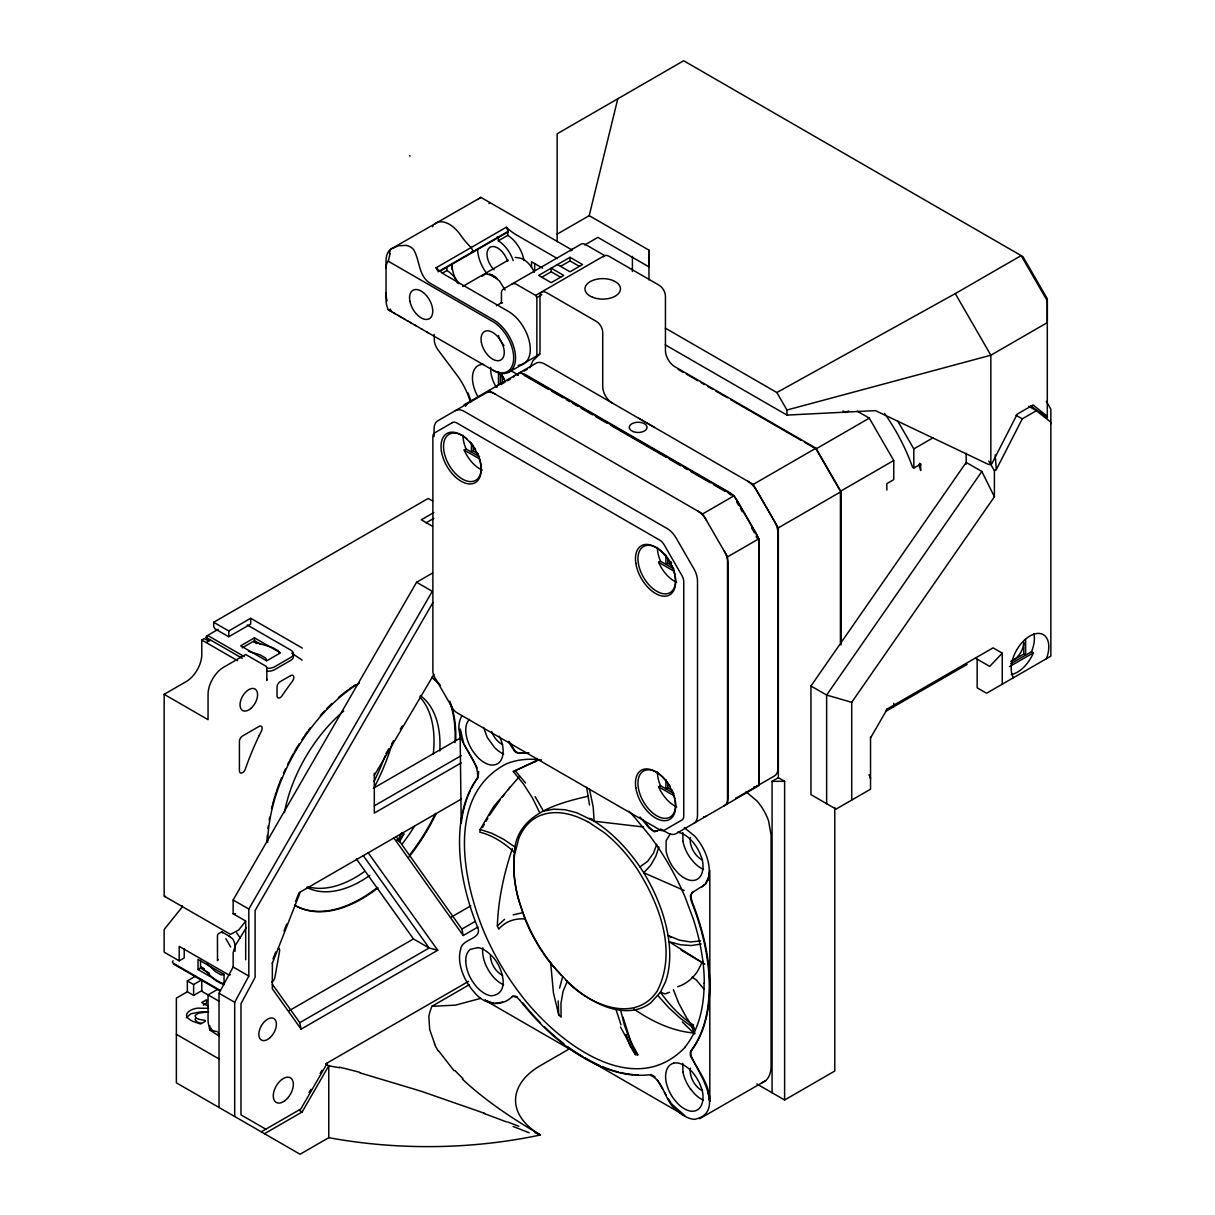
<?xml version="1.0" encoding="UTF-8"?>
<svg xmlns="http://www.w3.org/2000/svg" width="1215" height="1215" viewBox="0 0 1215 1215"><rect width="100%" height="100%" fill="white"/><g stroke="black" fill="none" stroke-linecap="round" stroke-linejoin="round"><path stroke-width="1.5" d="M648.962 279.845L648.962 250.153L589.199 215.647L557.153 234.146M1050.853 423.64L1050.853 422.243L1036.41 410.7L1028.573 406.175M471.45 442.883L471.45 452.071L473.334 450.978L473.364 445.692M665.881 555.134L665.881 564.322L667.764 563.228L667.794 557.943M692.656 892.326L690.317 895.85L691.183 900.953A176.54 101.923 60 0 1 691.138 1050.504L690.591 1051.582A8.976 5.179 60 0 0 690.636 1056.321C698.792 1071.281 726.327 1112.94 694.54 1119.334A35.235 20.336 60 0 1 676.861 1110.358C664.195 1101.656 664.013 1079.512 649.129 1074.759A176.54 101.923 60 0 1 519.656 1000.006M165.407 896.275A1.777 1.018 -60 0 1 164.147 895.561L164.147 694.327L208.054 719.675L208.054 694.327A22.174 12.803 -60 0 1 223.727 667.172L245.688 654.505L266.374 666.443L266.692 668.69M588.409 796.144C557.7 803.236 516.36 814.08 514.416 852.323C511.302 880.905 519.716 909.488 532.656 934.745A110.17 63.605 60 0 0 561.467 975.493M525.32 918.996A85.566 49.405 60 0 0 498.727 929.156L497.345 925.951C498.241 899.571 503.936 873.6 512.35 848.632M518.911 777.053L493.715 806.471L480.122 829.481L479.849 832.199A85.369 49.283 60 0 1 514.416 852.323M682.784 832.579L682.967 841.312M682.784 1063.322L682.967 1072.055M692.094 892.645L705.611 884.064L708.148 878.718A35.524 20.503 60 0 0 707.084 857.684A35.463 20.473 60 0 0 694.54 835.966L684.288 827.673M705.672 883.639L708.148 878.718L705.672 883.639L701.966 886.95M266.784 680.552L266.89 667.445M386.036 268.135A17.739 10.236 60 0 1 388.238 261.21L389.316 256.821A189.616 154.578 -60.1 0 1 390.121 253.677M589.199 215.647L617.812 98.764M559.553 988.144L562.651 976.739M707.935 880.404L709.818 870.456L709.818 1101.215L709.226 1099.757M461.685 716C449.763 739.252 479.804 756.975 477.571 777.63M658.894 846.916L655.827 856.302L650.557 865.505L643.737 872.735C656.495 893.784 665.82 917.143 668.949 941.64A110.686 63.909 60 0 1 665.44 981.948L660.459 992.169L650.663 1002.937A110.504 63.803 60 0 1 620.637 1010.273L616.02 1009.528A110.17 63.605 60 0 1 567.268 981.356L550.851 963.662A108.014 62.36 60 0 1 525.229 919.74L518 897.976A107.467 62.041 60 0 1 514.598 854.692L518.835 838.289A108.014 62.36 60 0 1 539.247 815.903L542.923 814.46M529.831 367.856L532.853 360.825L537.258 356.527A13.304 7.685 60 0 0 540.007 350.436L540.007 296.111A8.87 5.118 60 0 1 546.279 292.496L596.459 321.459A8.87 5.118 60 0 1 602.731 332.318L602.731 386.643A13.304 7.685 60 0 0 612.132 402.94M656.768 844.243L653.564 853.006L647.686 861.238L639.986 866.918L643.737 872.735L684.167 890.489M186.396 1017.745L190.77 1013.811L200.718 1011.898A38.181 22.052 0 0 1 204.53 1011.867L208.661 1012.019M273.026 958.924L275.759 951.952M283.961 931.07L286.694 924.099M295.579 901.469L298.996 892.767L461.579 798.893M272.342 963.298L300.333 891.992M567.268 981.34L563.031 991.455L560.95 1003.529L561.102 1017.092L558.718 1014.889L553.433 992.898L550.623 962.371M481.823 276.382L485.833 273.815L493.199 275.653M702.756 961.065L697.653 971.134A110.945 64.061 60 0 1 677.742 986.747M991.759 463.902L1017.228 414.133L1033.115 404.975L1047.3 416.305M851.715 800.077L851.715 702.316L994.402 496.783L994.402 470.737L996.285 469.643L1022.286 418.856L1036.41 410.7M478.133 777.311L478.664 771.464M691.73 1050.155L691.153 1051.264A8.976 5.179 60 0 0 691.183 1056.002C697.714 1070.81 709.97 1084.084 709.818 1101.215L708.148 1092.3L709.347 1095.322M219.019 1107.457L219.019 993.247L233.143 967.003L233.143 952.514L235.482 945.133L246.432 927.546M234.708 1116.372L234.708 1002.299L248.817 976.055L248.817 909.063L432.267 591.31L416.593 582.258L233.143 900.011L233.143 913.771L245.688 921.016L245.688 959.759M402.089 832.579L397.791 840.461L399.674 841.539L403.972 833.672A111.552 64.41 -60 0 1 398.566 841.008L399.674 841.539M669.571 992.26L665 993.916L660.459 992.169A85.43 49.314 60 0 0 692.884 1024.716L691.791 1026.675L694.676 1033.919L682.283 1021.952M482.492 827.537L484.253 824.423M486.03 821.325L487.792 818.211M489.554 815.113L500.018 800.032M691.806 893.071L690.864 895.531L691.73 900.634M432.92 602.549L255.089 910.567L255.089 977.437L240.98 1003.696L240.98 1114.869L265.796 1129.191M309.096 1092.513L310.949 1089.339M320.137 1073.422L321.975 1070.233M327.488 1062.806L300.834 1108.976L261.362 1131.757M264.49 1133.716L302.125 1111.983L328.779 1065.828A324.071 187.095 0 0 0 339.668 1067.727M870.532 737.945L887.299 708.922M385.854 753.68L388.739 748.789M391.64 743.899L393.554 740.634M400.297 729.228L402.226 725.962M374.311 775.322L433.952 674.325M209.998 1025.855L209.633 1026.462A9.113 5.27 0 0 0 209.405 1028.33L209.588 1028.968A11.254 6.5 0 0 0 210.772 1030.7L219.065 1035.985M209.633 1030.092L211.288 1028.285M432.479 226.749L432.98 225.944M440.665 270.854L507.764 232.111L508.341 231.23L506.291 227.235L436.048 267.786L437.415 270.459M870.532 736.989L870.532 789.203L836.042 809.129L810.952 794.64L810.952 686.004L966.183 462.414L981.857 471.466L994.402 496.783M981.857 471.466L826.64 695.056L826.64 803.692M502.327 797.07L504.635 794.109M508.098 789.674L510.421 786.728M245.552 921.41L238.611 930.052L230.516 934.381L164.389 896.26M670.27 833.93L666.109 840.689L666.109 851.047A26.533 15.324 60 0 0 673.657 868.026L677.651 872.75A26.533 15.324 60 0 0 690.94 880.435C703.971 881.725 704.973 864.579 700.888 855.876A26.533 15.324 60 0 0 677.666 832.245M886.403 709.438L993.065 647.853L1002.253 653.169L989.709 666.397L975.326 658.105M685.245 1047.133C632.18 1102.567 553.797 1039.159 519.564 993.095A169.295 97.747 60 0 1 483.509 930.66C462.824 879.569 446.011 795.749 505.865 764.083A169.401 97.808 60 0 1 541.586 760.013M497.345 925.951L504.574 919.315M196.04 1018.109L195.342 1018.914A4.101 2.369 0 0 0 195.159 1019.75L197.134 1021.967L201.508 1023.531M434.773 223.909C439.906 219.702 447.226 222.406 451.919 225.99A26.608 15.355 60 0 1 460.713 235.254A48.767 28.158 60 0 0 471.177 247.511L473.212 251.505L472.65 252.386A28.385 16.387 60 0 0 471.542 251.733M230.364 974.582L229.392 975.068M388.937 310.129L388.238 309.734A17.739 10.236 60 0 1 386.036 300.257L386.036 260.891A26.608 15.37 60 0 1 391.61 248.68L480.927 197.407M438.083 271.78L508.341 231.23M442.23 273.208L446.938 270.489L446.938 267.224M513.201 260.602A24.391 14.079 60 0 0 498.363 240.798L507.764 235.361L507.764 232.111M462.702 286.467L508.219 260.192M584.734 244.959L597.871 237.381L648.962 266.875L648.962 250.153M557.457 264.551L570.002 271.796L582.547 264.551L570.002 257.307L538.64 275.41L551.185 282.655L563.73 275.41L551.185 268.166L551.185 271.796L541.784 277.217M560.601 266.358L570.002 260.921L579.403 266.358M496.403 305.724L501.431 302.808L501.431 293.149A8.87 5.118 60 0 1 503.268 289.079L581.135 244.124A8.87 5.118 60 0 1 585.569 244.564L604.614 255.56L535.618 295.397L516.588 284.401A8.87 5.118 60 0 0 512.153 283.961M536.878 355.858L536.878 297.569L541.799 294.713M509.328 371.972L524.06 363.467M540.159 353.96L524.607 362.936A28.385 16.387 60 0 1 520.536 365.001M464.115 404.808L536.012 363.224A17.739 10.236 60 0 1 544.882 364.105L753.254 484.405L778.344 527.857L778.344 777.722L772.072 781.336L772.072 1092.756M500.884 384.532L504.119 382.679M507.338 380.811L510.573 378.943M524.075 371.152L527.325 369.269M482.34 470.129A26.608 15.37 60 0 1 464.206 450.051L466.074 448.973L479.591 456.779M213.688 622.277L228.754 630.965L250.7 618.283L250.7 624.085L228.754 636.751L214.949 628.793L213.688 626.621L213.688 622.277L428.196 498.439L432.707 501.036M206.899 635.855L218.123 629.37M164.147 694.327L186.092 681.661A22.174 12.803 -60 0 0 201.781 654.505L201.781 640.016L204.287 638.558L208.676 641.095M244.215 656.556L208.676 636.037A3.554 2.05 60 0 0 206.17 637.48L209.937 640.381L206.793 642.188M433.831 512.548L421.301 519.792L432.479 526.262M425.994 522.875L433.831 518.349M254.467 637.845L240.661 645.803L266.692 660.839L280.498 652.865L254.467 637.845L254.467 640.745L242.195 647.823M638.467 418.142L654.156 427.194M416.593 582.258L432.646 572.994M955.279 293.605L1021.132 255.59L1047.3 300.91L1047.3 322.628L990.848 355.22L786.956 410.017L786.956 415.09L875.468 410.609L988.661 464.525L990.848 464.419L990.848 355.22L955.279 293.605L776.856 392.536L665.364 328.156M848.586 410.974L845.822 412.568L843.013 410.943M753.254 484.405L815.964 448.198L841.053 491.65L841.053 644.968M488.931 390.471L702.71 513.899L734.073 495.781L758.889 538.777L758.889 785.634L676.087 833.627A17.739 10.236 60 0 1 667.217 832.746L660.671 828.979M804.497 442.29L815.979 448.927L869.287 418.142L893.739 460.5L893.739 479.636L886.844 483.616L886.844 490.085M676.755 582.38A26.608 15.37 60 0 1 658.621 562.317L660.504 561.224L673.839 568.924M893.739 460.5L840.431 491.285L840.431 642.826M884.52 413.465A128.927 74.434 60 0 1 912.556 467.319L913.817 468.048L913.817 448.912L933.196 437.719M727.542 803.738L727.542 556.88L758.889 538.777M778.344 527.857L841.053 491.65M913.817 468.048L920.712 464.069L920.712 470.539A126.998 73.325 60 0 0 918.813 464.722M373.294 788.307L461.29 737.505M374.311 805.834L461.244 755.639M461.244 762.883L374.311 813.078L374.311 773.241M182.189 905.737A1.777 1.018 -60 0 1 181.627 907.757L164.769 928.716A1.777 1.018 -60 0 0 164.147 930.341L164.147 952.15L179.197 960.837L184.224 957.952L184.224 948.9M198.015 969.54L224.046 984.56L224.046 974.415L198.015 959.394L198.015 969.54L200.521 968.082L209.253 973.124M569.759 1048.667L540.432 1065.585A84.959 49.056 0 0 0 540.432 1134.962A323.965 187.034 0 0 1 328.779 1137.665L300.059 1154.25L176.372 1082.838L176.372 998.107L187.353 991.774L187.353 980.915L195.554 976.161M187.353 980.915L193.625 984.53L201.827 979.791M223.727 974.248L223.104 974.597A1.777 1.018 0 0 1 220.598 974.597L215.571 971.711L206.839 963.601M187.353 991.774L193.625 995.389L201.766 990.696M217.455 989.45L208.054 994.888L208.054 1020.236A22.174 12.803 -60 0 0 217.105 1031.414M203.33 1005.2L206.489 1003.377L206.489 999.763L201.751 1002.497L207.826 1006.005M676.755 806.881A26.608 15.37 60 0 1 658.621 786.819L660.504 785.725L673.839 793.425M672.199 790.312L667.764 787.745L665.881 788.824L665.881 779.635M289.003 1010.789L413.465 938.922L429.138 947.989L437.734 950.267L301.107 1029.151L272.342 988.797L272.342 962.477M451.145 917.173L470.797 905.828M301.107 1029.151L299.771 1022.666L429.138 947.989L363.285 855.649M477.951 927.045L463.234 935.535L461.897 929.065L474.928 921.547M660.064 829.556L654.46 831.819L649.129 828.098A176.631 101.984 60 0 0 639.956 816.981M885.583 711.458L967.125 664.392M755.533 786.895L737.794 797.146A17.739 10.236 60 0 1 735.895 797.845M756.611 786.272L774.35 776.036A17.739 10.236 60 0 0 778.025 767.91L778.025 533.674A17.739 10.236 60 0 0 774.35 521.311L756.611 490.587A17.739 10.236 60 0 0 747.741 481.231M1010.819 661.507L1023.729 654.05L1025.612 655.143L1025.612 639.09M1010.804 663.694L1031.489 651.741A26.608 15.37 -60 0 0 1033.844 633.607M1009.498 666.61L1033.373 652.835L1031.489 651.741M325.65 1063.869L468.58 981.34M434.803 1044.08L429.654 1029.439L428.849 1016.241A172.94 99.843 0 0 1 431.857 1006.324L469.324 984.682M699.703 1118.711L765.647 1080.682A35.417 20.442 60 0 0 771.085 1065.844L771.085 835.085L768.624 821.143A35.372 20.427 60 0 0 756.945 800.943L746.116 791.831M756.884 1083.993L784.617 1100L834.781 1071.023L834.781 807.383M512.533 996.33C501.066 1008.07 483.479 1004.273 474.215 992.123A35.235 20.336 60 0 1 460.637 949.447C461.533 938.314 483.114 939.559 477.571 927.151A176.54 101.923 60 0 1 477.647 777.752M761.683 1082.96L765.647 1080.682M391.61 248.68L398.642 245.749L406.175 245.384A19.121 15.598 -59.7 0 1 413.677 249.698C420.177 260.709 418.249 277.415 431.644 284.097L493.594 319.864A31.043 17.921 60 0 1 515.54 357.878A31.043 17.921 60 0 1 493.594 370.56L388.238 309.734M539.673 812.592L532.383 797.845L523.468 784.009L513.292 771.54L538.473 760.119M513.292 771.54L536.438 760.59M673.642 1063.155C665.759 1065.312 664.726 1074.986 666.109 1081.79A26.533 15.309 60 0 0 673.657 1098.785L677.651 1103.509A26.533 15.309 60 0 0 690.94 1111.178C703.971 1112.484 704.973 1095.338 700.888 1086.635A26.533 15.309 60 0 0 673.657 1063.11M480.563 998.411L455.443 1005.139L431.857 1006.324M502.676 1002.01L494.581 1003.59L485.013 1000.249L485.97 1001.403M511.986 996.649L514.841 995.966L517.575 997.15M657.33 831.136L653.67 831.09L649.676 827.779M513.155 914.849L522.86 912.647M701.237 944.009L691.229 945.543L680.385 944.738L668.949 941.64L704.776 964.133L681.144 950.13M700.645 940.866L690.621 941.974L679.625 940.197L668.098 935.565L670.984 937.524M233.143 913.771L235.482 913.634M477.814 947.685L470.433 949.295A26.578 15.355 60 0 0 465.664 960.761M772.072 781.336L784.617 781.336L784.617 1100M513.064 996.27L517.028 997.469L519.64 999.991M208.661 1008.404L204.53 1008.253A38.181 22.052 0 0 0 200.718 1008.283C194.233 1006.962 180.017 1013.644 190.026 1019.75A25.15 14.519 0 0 0 193.352 1021.557L200.308 1023.911C213.855 1017.866 196.481 1022.24 195.159 1016.135A4.101 2.369 0 0 1 195.342 1015.284L198.531 1013.219L204.925 1012.323A59.793 34.521 0 0 1 208.205 1012.277M620.637 1010.257L624.373 1025.187L630.16 1040.222L637.784 1054.833L635.506 1054.666L629.947 1045.735L626.044 1034.33M515.206 257.428L519.169 257.899A18.179 10.495 60 0 1 534.327 272.297M643.555 827.02L594.165 821.188L576.943 812.82L565.021 809.722L553.751 809.16L543.439 811.119L535.101 796.615M519.397 372.823L520.825 373.02M359.686 1072.784L420.724 1091.085L484.724 1113.38M589.26 818.348L592.48 819.244M851.715 702.316L826.64 695.056L810.952 686.004M248.452 651.27L260.101 654.855L265.128 657.755A1.777 1.018 60 0 1 266.374 659.927L266.374 660.656M650.936 1074.5L655.006 1076.885M480.122 829.481L491.695 833.232L503.496 839.216L515.266 847.25M229.058 975.068L179.197 946.364L179.197 960.837M507.703 1121.992L518.835 1126.29M535.147 1132.79L540.432 1134.962C512.76 1118.787 485.711 1101.033 462.277 1079.026M229.134 936.233L232.505 938.648A8.87 5.118 60 0 1 235.027 945.893L235.027 951.36M396.697 839.929L397.502 840.324M278.417 948.201L278.842 948.414A4.435 2.567 -60 0 1 279.556 951.208L274.909 977.422A4.435 2.567 -60 0 1 271.826 982.024M489.888 1002.512L491.893 1003.56L485.013 1000.249L583.291 1056.989M692.17 977.149L696.286 979.913L704.001 989.192M667.764 563.228L672.351 565.856M221.965 931.981L230.182 936.704M1016.013 415.241L1022.286 418.856M857.243 411.186L869.287 418.142M572.128 250.047L480.715 197.27A26.608 15.37 60 0 0 478.011 199.533M919.451 463.34L920.712 464.069M557.381 258.567L516.633 235.042A48.797 28.173 60 0 1 506.291 227.235M551.185 271.796L560.601 277.217M542.513 268.09L531.547 261.741L531.547 267.178M665.304 344.847L786.956 415.09M815.964 448.198L674.857 366.717A13.304 7.685 60 0 1 665.44 350.436L665.44 296.111A8.87 5.118 60 0 0 659.168 285.252L609.004 256.274A8.87 5.118 60 0 0 603.566 256.76M678.183 369.375L683.103 372.215M686.384 374.099L697.866 380.735M701.146 382.634L704.427 384.517M707.707 386.416L712.628 389.256M715.908 391.154L727.39 397.776M730.671 399.674L801.217 440.407M388.238 261.21L492.652 321.489A29.707 17.162 60 0 1 513.672 357.878A29.707 17.162 60 0 1 492.652 370.013M520.293 372.367L734.073 495.781M548.345 389.286L525.442 376.058A16.858 9.735 60 0 0 524.105 375.374M551.625 391.169L563.077 397.776M566.342 399.674L569.607 401.558M572.888 403.456L577.793 406.281M581.059 408.179L592.51 414.786M595.79 416.669L607.242 423.291M610.507 425.174L666.139 457.28M669.404 459.179L680.856 465.785M684.121 467.669L687.401 469.567M690.667 471.45L710.304 482.78M713.569 484.679L725.021 491.285M389.726 310.6L390.623 311.116M393.979 313.045L395.164 313.728M397.487 315.08L398.642 315.733M399.781 316.401L400.904 317.039M401.998 317.677L403.076 318.3M404.139 318.907L405.157 319.499M407.147 320.639L408.088 321.185M409.865 322.218L410.716 322.704M414.3 324.785L415.925 325.711M421.241 328.779L422.045 329.25M427.133 332.181L428.348 332.88M473.334 450.978L477.768 453.544M464.206 450.051L479.91 459.133M658.621 562.317L674.34 571.384M778.344 777.722L784.617 781.336M658.621 786.819L674.34 795.886M250.7 618.283L302.338 648.096M247.222 624.966L290.841 650.146A8.87 5.118 0 0 1 290.841 657.391L274.529 666.807A8.87 5.118 0 0 1 267.103 668.265M587.635 821.507L604.447 832.761A107.558 62.102 60 0 1 637.131 868.907C659.426 903.884 677.651 951.36 657.133 991.167C634.579 1024.731 588.014 1004.152 566.175 980.611M302.125 660.14L291.737 653.093M254.467 640.745L260.967 644.497M256.972 643.631L253.829 641.824L272.646 647.625L277.673 650.511A1.777 1.018 60 0 1 278.918 652.683M206.17 637.48L242.286 658.333M201.781 640.016L237.548 660.671M233.143 900.011L248.817 909.063M233.143 967.003L248.817 976.055M204.287 968.811L201.158 967.003L215.571 980.399L220.598 983.3A1.777 1.018 0 0 0 223.104 983.3M220.401 990.422L173.548 963.374A3.554 2.05 0 0 1 173.107 960.792M173.548 964.102L220.325 991.106M219.019 993.247L234.708 1002.299M219.201 1001.312L201.781 991.258L201.781 980.399M325.65 1064.006L328.779 1065.828L328.779 1137.665M176.372 1034.314L219.019 1058.948M298.996 1110.176L302.125 1111.983M491.908 274.97L499.441 280.908L505.136 290.096M493.806 276.838L489.372 274.058L497.026 278.463L490.632 274.438L495.766 277.4L494.49 276.458M691.791 1026.675L680.066 1018.079L668.706 1007.66L657.998 995.662M1030.609 405.749L1047.3 417.763L1047.3 298.784L1022.969 256.654L683.665 60.75L557.153 133.787L557.153 241.679M219.338 1034.36L218.351 1033.418M673.125 1105.346L684.85 1115.628L584.931 1057.946A176.54 101.923 60 0 0 600.21 1065.692M454.061 1070.734L438.494 1050.747M515.099 770.614L525.579 783.007M690.515 1089.035L694.509 1093.773A26.533 15.309 60 0 0 703.409 1100.167M671.941 1104.025L676.861 1110.358L675.297 1107.928M639.986 866.918C627.669 849.027 612.573 832.867 594.165 821.188L593.178 807.003L589.412 788.732M368.221 852.793L437.734 950.267M356.375 858.914L413.449 938.937M272.342 984.196L299.771 1022.666M396.212 836.634L461.897 929.065M393.888 837.97L463.234 935.535M694.722 1029.652L686.46 1017.638L678.684 1003.104L673.399 989.754M668.129 1098.436L670.969 1102.764M632.362 1046.388L637.784 1054.833M230.653 946.986L228.754 943.721A8.885 5.133 60 0 0 227.494 941.549L225.869 938.709M1046.343 401.36L1050.853 409.182L1050.853 656.13L986.565 693.249L977.164 687.827L977.164 659.168M988.782 460.986L994.402 470.737M897.824 421.225L913.817 448.912M815.979 448.927L839.489 489.66M776.856 392.536L786.956 410.017M736.73 502.068L738.583 505.303M740.451 508.538L742.319 511.773M751.66 527.948L754.469 532.793M702.71 513.899L727.542 556.88M535.618 295.397L536.878 297.569M508.948 741.332L514.841 750.581A8.961 5.179 60 0 0 518.942 752.981L520.187 753.027A176.54 101.923 60 0 1 525.746 752.723M508.402 741.651L514.294 750.9A8.961 5.179 60 0 0 518.38 753.3L519.64 753.346A176.631 101.984 60 0 1 528.95 752.814M657.33 1079.922L662.707 1089.232M664.499 1092.331L666.291 1095.444M477.206 767.941L464.236 744.704M620.485 1026.994L635.506 1054.666M499.122 736.184C504.817 745.22 506.245 765.86 491.118 765.055A26.578 15.355 60 0 1 477.814 757.385C470.904 750.004 466.089 740.375 465.725 730.169A26.639 15.37 60 0 1 469.491 719.341M869.257 774.866L870.532 778.344L869.272 774.775M463.659 743.124L460.272 729.197M631.815 1044.809L622.931 1016.94M266.738 679.003L266.89 679.914M692.884 1024.716L694.828 1030.654M616.02 1009.528L620.986 1024.807M586.632 787.274L589.533 805.029M483.54 727.39L487.291 737.505L494.672 747.65A26.578 15.355 60 0 0 503.587 754.029M690.545 1074.273L691.472 1077.659A15.582 8.991 60 0 0 697.288 1086.939A15.537 8.976 60 0 0 702.467 1090.66M490.708 958.908L491.635 962.28A15.582 8.991 60 0 0 497.451 971.575A15.537 8.976 60 0 0 502.645 975.296M465.725 960.913C466.089 971.119 470.904 980.763 477.814 988.129A26.578 15.355 60 0 0 491.118 995.814C511.849 994.143 501.689 964.3 491.118 955.354A26.578 15.355 60 0 0 477.814 947.533M995.222 454.926L996.285 469.643M460.227 729.44L460.622 735.804L460.515 732.159M558.217 1000.947L558.718 1014.889M434.211 334.383L434.287 339.927A11.527 6.652 60 0 0 437.962 349.768L456.734 374.828A50.544 29.19 60 0 1 468.398 396.12A614.38 354.719 60 0 1 470.569 402.302M460.09 730.033L461.199 822.707M451.889 269.198L451.889 263.564A28.385 16.387 60 0 0 457.615 283.08M1023.729 654.05L1023.729 642.462A14.185 8.201 -60 0 1 1011.457 660.839M1002.253 653.169L1002.253 684.197M966.183 453.225L966.183 464.16M893.739 703.272L893.739 706.75M667.764 782.627L667.764 787.745M632.423 256.411L632.423 271.537M570.002 257.307L570.002 260.921M534.676 263.564L534.676 270.793M502.266 374.66L502.266 382.938L500.383 384.031L500.383 373.339M498.363 240.798L498.363 237.533A28.385 16.387 60 0 0 497.254 236.879M498.499 371.623L498.499 384.912M434.074 436.504L434.074 428.956A17.739 10.236 60 0 1 437.749 420.83L485.954 392.992A17.739 10.236 60 0 1 494.824 393.873M228.754 630.965L228.754 636.751M200.521 960.321L200.521 968.082M193.625 984.53L193.625 995.389M483.646 1113.365A355.479 46.884 16.8 0 1 506.503 1121.916M462.945 1078.54A84.139 34.172 41.5 0 1 454.896 1070.445M513.079 1126.472A386.491 68.511 15.2 0 1 529.148 1132.79M339.501 1067.21A200.703 53.308 16.1 0 1 359.686 1072.313M438.099 1050.732A73.371 38.455 37.6 0 1 434.408 1044.019M218.077 1032.75A3.038 1.747 0 0 1 218.077 1032.431M392.096 743.565A141.912 81.937 -60 0 1 374.19 787.381M432.221 677.666A133.042 76.818 -60 0 1 440.498 685.442M449.763 701.177A133.042 76.818 -60 0 1 455.716 740.33M436.17 813.701A133.042 76.818 -60 0 1 408.908 857.015M378.017 887.861A133.042 76.818 -60 0 1 294.562 905.145M267.649 842.481A133.042 76.818 -60 0 1 359.367 683.043M293.134 655.341A8.87 5.118 0 0 1 293.134 657.998L292.754 658.636A8.87 5.118 0 0 1 290.841 660.292L274.529 669.708A8.87 5.118 0 0 1 267.103 671.166M385.109 755.821A141.912 81.937 -60 0 1 373.992 781.488M419.798 696.97A111.583 64.425 -60 0 1 433.223 754.287M364.303 871.671A111.583 64.425 -60 0 1 307.972 886.753M420.299 695.542A111.583 64.425 -60 0 1 439.784 750.976M414.634 825.911A111.583 64.425 -60 0 1 402.165 843.985M369.861 875.392A111.583 64.425 -60 0 1 306.666 887.315M284.416 812.668A111.583 64.425 -60 0 1 343.724 711.079M431.598 677.302A133.042 76.818 -60 0 1 437.962 682.921M450.279 703.88A133.042 76.818 -60 0 1 454.972 742.669M435.547 813.336A133.042 76.818 -60 0 1 410.245 854.175M377.394 887.497A133.042 76.818 -60 0 1 296.369 906.132M267.057 840.795A133.042 76.818 -60 0 1 267.3 835.388M267.938 828.493A133.042 76.818 -60 0 1 268.287 825.684M269.138 820.019A133.042 76.818 -60 0 1 269.639 817.163M271.492 808.491A133.042 76.818 -60 0 1 272.221 805.591M272.6 804.117A133.042 76.818 -60 0 1 273.39 801.201M273.815 799.728A133.042 76.818 -60 0 1 274.696 796.797M275.152 795.324A133.042 76.818 -60 0 1 276.109 792.377M276.595 790.919A133.042 76.818 -60 0 1 279.253 783.553M279.83 782.096A133.042 76.818 -60 0 1 281.607 777.691M283.49 773.302A133.042 76.818 -60 0 1 285.464 768.943M287.56 764.615A133.042 76.818 -60 0 1 289.003 761.744M289.732 760.317A133.042 76.818 -60 0 1 293.574 753.239M294.379 751.842A133.042 76.818 -60 0 1 299.376 743.565M301.988 739.51A133.042 76.818 -60 0 1 303.78 736.852M304.692 735.531A133.042 76.818 -60 0 1 307.471 731.627M308.397 730.337A133.042 76.818 -60 0 1 310.311 727.785M320.244 715.635A133.042 76.818 -60 0 1 324.405 711.064M326.516 708.846A133.042 76.818 -60 0 1 331.877 703.531M338.453 697.562A133.042 76.818 -60 0 1 341.779 694.752M342.903 693.841A133.042 76.818 -60 0 1 348.523 689.528M349.647 688.708A133.042 76.818 -60 0 1 351.91 687.113M353.049 686.338A133.042 76.818 -60 0 1 355.327 684.82M222.482 932.847A1.777 1.018 -60 0 0 221.221 932.133L218.715 933.576A1.777 1.018 -60 0 0 217.455 935.747L217.5 960.716A1.777 1.018 -60 0 1 218.093 959.501M240.297 937.874A193.382 111.643 -60 0 1 236.636 932.847M509.343 370.378A33.701 19.455 60 0 1 517.636 374.782M478.239 397.214A27.049 15.613 60 0 1 483.524 364.409M498.515 372.489A27.049 15.613 60 0 1 504.939 380.978M496.236 387.205A25.287 14.595 60 0 1 490.708 367.355M468.094 393.053A610.841 352.669 60 0 1 470.828 400.829M505.577 381.89A14.185 8.186 60 0 1 503.131 376.574M436.048 267.786A48.797 28.173 60 0 0 446.391 275.592L508.341 311.359A31.043 17.921 60 0 1 529.345 341.521A31.043 17.921 60 0 1 520.476 364.834M391.61 311.678A26.608 15.355 60 0 1 390.197 309.035M387.099 300.849A26.608 15.355 60 0 1 386.036 293.012M389.407 253.571A223.059 183.283 -59.7 0 1 390.85 248.528M446.938 270.489A24.391 14.079 60 0 1 458.86 283.687M503.967 345.425A15.081 8.702 60 0 1 498.439 335.598M486.759 273.451A28.385 16.387 60 0 1 477.601 248.71M410.154 156.052A223.059 1.807 30.4 0 1 409.668 155.733M494.065 269.806A15.081 8.702 60 0 1 489.994 247.328A15.081 8.702 60 0 1 507.566 261.407M507.764 235.361A24.391 14.079 60 0 1 523.954 260.45M488.992 203.725A17.739 10.236 60 0 1 489.842 202.541M480.001 459.984A26.608 15.37 60 0 1 465.254 480.457A26.608 15.37 60 0 1 443.551 445.51A26.608 15.37 60 0 1 466.879 438.858M470.038 441.911A26.608 15.37 60 0 1 472.939 445.465M474.275 447.393A26.608 15.37 60 0 1 475.505 449.383M477.677 453.544A26.608 15.37 60 0 1 479.363 457.827M466.074 448.973A26.608 15.37 60 0 1 462.976 435.228M455.488 410.579A17.739 10.236 60 0 1 464.358 411.46L667.217 528.586A17.739 10.236 60 0 1 676.087 537.941L693.826 568.666A17.739 10.236 60 0 1 697.501 581.028L697.501 815.265A17.739 10.236 60 0 1 693.826 823.39M465.497 406.372A17.739 10.236 60 0 1 468.215 403.243M697.683 510.983A17.739 10.236 60 0 1 706.553 520.354M671.652 562.879A14.641 8.444 60 0 1 670.786 561.482M675.297 800.943A26.608 15.37 60 0 1 655.25 814.855A26.608 15.37 60 0 1 639.044 776.613A26.608 15.37 60 0 1 667.369 782.232M668.69 784.146A26.608 15.37 60 0 1 669.936 786.151M672.108 790.312A26.608 15.37 60 0 1 673.778 794.595M674.431 796.736A26.608 15.37 60 0 1 674.933 798.863M724.292 805.803A17.739 10.236 60 0 0 727.967 797.678L727.967 563.441A17.739 10.236 60 0 0 724.292 551.078M706.553 816.04A17.739 10.236 60 0 1 703.591 816.86M660.504 785.725A26.608 15.37 60 0 1 657.406 771.996M675.297 576.442A26.608 15.37 60 0 1 655.25 590.353A26.608 15.37 60 0 1 639.044 552.096A26.608 15.37 60 0 1 667.369 557.715M668.69 559.644A26.608 15.37 60 0 1 671.075 563.699M672.108 565.795A26.608 15.37 60 0 1 674.933 574.361M660.504 561.224A26.608 15.37 60 0 1 657.406 547.479M542.801 814.642A107.467 62.041 60 0 1 587.498 821.689M690.515 1074.166A15.582 8.991 60 0 1 690.515 1068.137M694.965 1033.039A169.614 97.929 60 0 1 633.805 1008.921M704.123 983.072A169.401 97.808 60 0 1 685.108 1046.874M704.29 983.284A169.28 97.732 60 0 0 693.446 919.497L685.245 897.445A169.948 98.126 60 0 0 649.205 834.994L634.184 816.875A169.28 97.732 60 0 0 628.945 811.255M638.437 1074.926A176.54 101.923 60 0 1 634.579 1074.728M632.833 1074.576A176.54 101.923 60 0 1 620.364 1072.48M618.541 1072.04A176.54 101.923 60 0 1 601.896 1066.406M581.864 1056.124A176.54 101.923 60 0 1 567.997 1046.829M563.79 1043.655A176.54 101.923 60 0 1 544.578 1026.903M540.569 1022.909A176.54 101.923 60 0 1 522.465 1002.527M461.275 822.813A176.54 101.923 60 0 1 470.402 790.373M471.253 788.626A176.54 101.923 60 0 1 478.194 777.448M642.841 819.518A176.54 101.923 60 0 1 649.676 827.931M691.684 900.695A176.54 101.923 60 0 1 691.684 1050.185M503.587 984.788A26.578 15.355 60 0 1 494.672 978.394C487.762 971.028 482.947 961.399 482.583 951.178A26.639 15.37 60 0 1 482.826 947.852M690.515 1089.05A26.533 15.309 60 0 1 682.936 1071.995M490.678 958.802A15.582 8.991 60 0 1 490.359 955.598M535.268 761.744A169.629 97.944 60 0 1 536.863 758.388M491.635 731.521A15.582 8.991 60 0 0 497.451 740.816A15.537 8.976 60 0 0 502.645 744.537M703.409 869.408A26.533 15.324 60 0 1 694.509 863.014L690.515 858.276A26.533 15.324 60 0 1 682.936 841.251M702.467 859.916A15.537 8.976 60 0 1 697.288 856.195A15.582 8.991 60 0 1 691.472 846.901L690.545 843.529A15.582 8.991 60 0 1 690.515 837.393M755.7 786.697A17.739 10.236 60 0 1 753.649 787.107M516.891 374.281A19.516 11.269 60 0 1 518.243 375.268M756.125 536.164A16.858 9.735 60 0 1 756.778 537.896M728.301 493.169A16.858 9.735 60 0 1 730.944 495.052M517.195 374.099A17.739 10.236 60 0 1 526.065 374.979L728.924 492.09A17.739 10.236 60 0 1 737.794 501.446L755.533 532.185A17.739 10.236 60 0 1 758.251 538.442M513.581 377.075A17.739 10.236 60 0 1 515.768 374.919M496.738 387.464A17.739 10.236 60 0 1 497.269 386.491M497.907 385.626A17.739 10.236 60 0 1 499.456 384.335M758.661 540.022A17.739 10.236 60 0 1 759.208 544.548L759.208 778.769A17.739 10.236 60 0 1 758.661 782.673M757.097 785.604A17.739 10.236 60 0 1 756.368 786.318M1013.523 677.681A26.608 15.37 -60 0 1 1030.001 635.946A26.608 15.37 -60 0 1 1046.464 658.667M1033.373 652.835A26.608 15.37 -60 0 1 1011.245 674.522M519.762 365.168A28.385 16.387 60 0 1 518.152 365.305M570.898 250.822A8.87 5.118 60 0 1 572.265 249.257M502.554 302.808A12.651 7.305 -60 0 1 500.914 303.112M259.159 735.591L256.972 740.239A189.525 109.426 -60 0 0 250.822 754.469A196.025 113.177 -60 0 0 245.354 769.049A4.435 2.567 -60 0 1 241.831 772.983A4.435 2.567 -60 0 1 239.416 770.857L239.416 741.408A4.435 2.567 -60 0 1 242.544 735.971L259.008 726.464A4.435 2.567 -60 0 1 261.848 726.904A4.435 2.567 -60 0 1 261.438 730.974L259.159 735.591M452.451 422.577L434.712 432.829A8.87 5.118 60 0 0 432.874 436.884L432.874 671.12A8.87 5.118 60 0 0 434.712 677.302L452.451 708.026A8.87 5.118 60 0 0 456.886 712.704L659.745 829.83A8.87 5.118 60 0 0 664.18 830.27L681.919 820.019A8.87 5.118 60 0 0 683.756 815.964L683.756 581.727A8.87 5.118 60 0 0 681.919 575.545L664.18 544.821A8.87 5.118 60 0 0 659.745 540.143L456.886 423.017A8.87 5.118 60 0 0 452.451 422.577M290.674 675.601L280.179 681.661A4.435 2.567 -60 0 0 277.035 687.082L277.035 695.785A4.435 2.567 -60 0 0 278.812 698.018A4.435 2.567 -60 0 0 282.123 695.694A202.48 116.898 -60 0 1 292.39 681.266A4.435 2.567 -60 0 0 293.681 676.451A4.435 2.567 -60 0 0 290.674 675.601M250.837 708.451A12.423 7.168 -60 0 0 255.211 689.118A12.423 7.168 -60 0 0 240.403 701.708A12.423 7.168 -60 0 0 250.837 708.451M284.811 1100.714A14.185 8.186 -60 0 0 291.16 1078.358A14.185 8.186 -60 0 0 273.967 1091.283A14.185 8.186 -60 0 0 284.811 1100.714M269.912 1037.762A12.423 7.168 -60 0 0 273.846 1018.534A12.423 7.168 -60 0 0 259.144 1031.55A12.423 7.168 -60 0 0 269.912 1037.762M409.895 301.199A16.402 9.477 60 0 0 429.214 318.77A16.402 9.477 60 0 0 424.369 293.453A16.402 9.477 60 0 0 409.895 301.199M481.398 342.478A16.402 9.477 60 0 0 500.702 360.05A16.402 9.477 60 0 0 495.857 334.733A16.402 9.477 60 0 0 481.398 342.478M592.556 297.265A17.739 10.236 0 0 0 620.394 289.762A17.739 10.236 0 0 0 595.229 279.587A17.739 10.236 0 0 0 592.556 297.265M441.379 450.947A28.385 16.387 60 0 0 474.184 483.175A28.385 16.387 60 0 0 467.729 440.012A28.385 16.387 60 0 0 441.379 450.947M635.809 787.715A28.385 16.387 60 0 0 668.615 819.928A28.385 16.387 60 0 0 662.16 776.765A28.385 16.387 60 0 0 635.809 787.715M635.809 563.213A28.385 16.387 60 0 0 668.615 595.426A28.385 16.387 60 0 0 662.16 552.263A28.385 16.387 60 0 0 635.809 563.213M633.015 431.538A8.87 5.118 0 0 0 646.988 427.862A8.87 5.118 0 0 0 634.473 422.714A8.87 5.118 0 0 0 633.015 431.538"/></g></svg>
